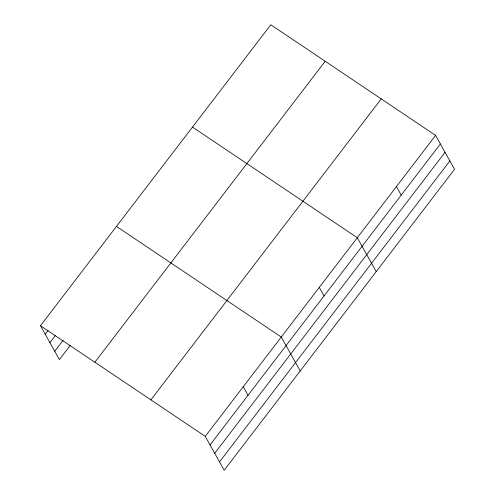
<?xml version="1.0" encoding="UTF-8"?>
<svg xmlns="http://www.w3.org/2000/svg" width="495" height="495" viewBox="0 0 495 495"><rect width="100%" height="100%" fill="white"/><g stroke="black" fill="none" stroke-linecap="round" stroke-linejoin="round"><path stroke-width="0.74" d="M40.466 325.722L270.808 24.75L435.606 135.401L454.534 169.278L224.192 470.25L205.258 436.373L40.466 325.722L59.394 359.599L70.191 345.498M45.243 334.28L48.058 330.598M49.915 342.633L55.545 335.276M54.728 351.24L63.174 340.207M94.848 362.235L325.19 61.262M150.876 399.861L381.224 98.889M205.258 436.373L435.606 135.401M210.035 444.931L440.383 143.958M214.706 453.284L445.055 152.311M219.52 461.897L449.868 160.924M192.493 127.079L357.285 237.73L376.219 271.606M116.48 226.401L281.271 337.052L300.205 370.928M396.446 186.565L401.228 195.123M319.275 287.391L324.058 295.948M243.262 386.713L248.044 395.27"/></g></svg>
